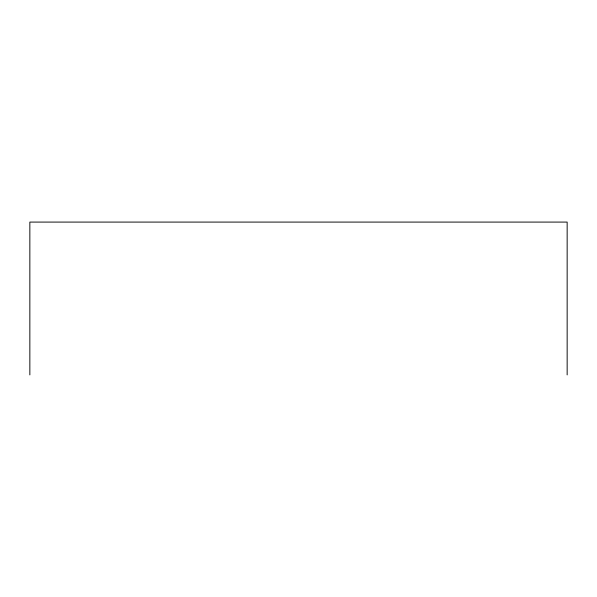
<?xml version="1.0" encoding="UTF-8"?>
<svg xmlns="http://www.w3.org/2000/svg" width="597" height="597" viewBox="0 0 597 597"><rect width="100%" height="100%" fill="white"/><g stroke="black" fill="none" stroke-linecap="round" stroke-linejoin="round"><path stroke-width="0.9" d="M567.15 374.916L567.15 222.084L29.85 222.084L29.85 374.916"/></g></svg>
